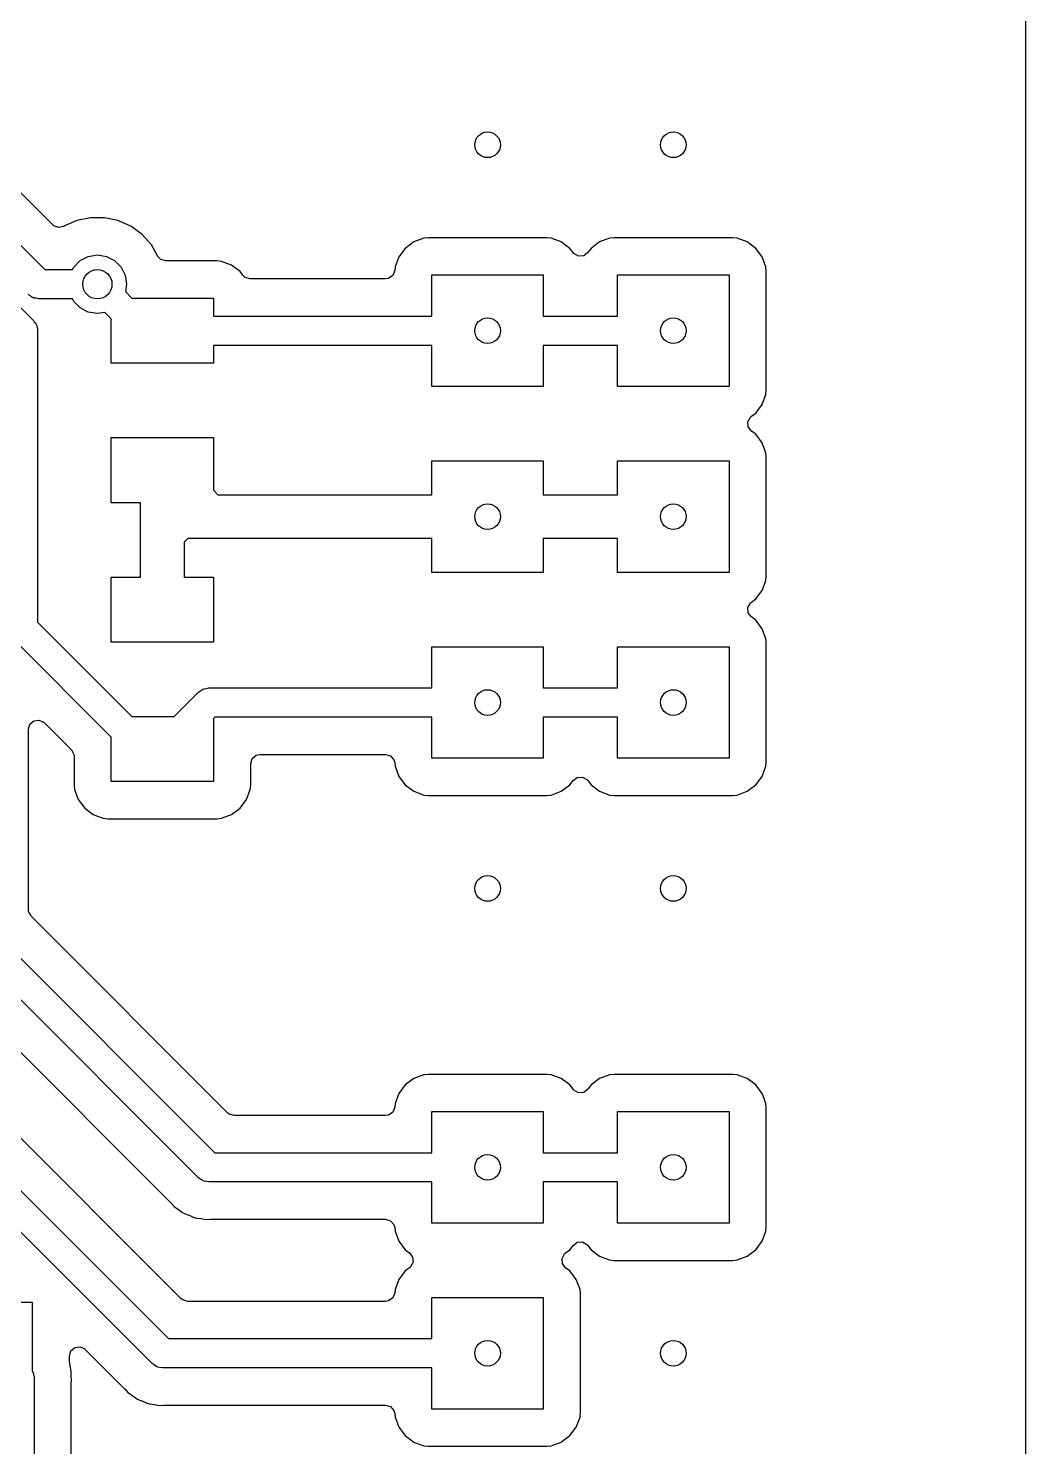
# Model space of a CAD drawing. Extents: x 0.01 to 3.19, y 0.01 to 3.99.
# Drawn here: x 2.653 to 3.19, y 1.425 to 2.188 of the extents above; entities that cross this region are included whole.
import ezdxf

# ---------------------------------------------------------------- set-up
doc = ezdxf.new("R2010")
doc.units = 0
doc.header["$MEASUREMENT"] = 0
doc.layers.add('BLACK', color=7, linetype='CONTINUOUS')

msp = doc.modelspace()

# ---------------------------------------------------------------- linework, layer by layer
at = {"layer": 'BLACK', "linetype": 'CONTINUOUS'}
for p, q in [((3.18959, 3.98463), (3.18959, 0.015374)), ((2.53897, 2.18057), (2.66167, 2.05787)), ((2.66596, 2.08189), (2.63467, 2.11319)), ((2.67889, 2.0842), (2.67202, 2.08115)), ((2.68624, 2.08577), (2.67889, 2.0842)), ((2.69376, 2.08577), (2.68624, 2.08577)), ((2.70111, 2.0842), (2.69376, 2.08577)), ((2.70798, 2.08115), (2.70111, 2.0842)), ((2.66659, 2.08136), (2.66596, 2.08189)), ((2.66923, 2.08045), (2.66659, 2.08136)), ((2.67177, 2.08106), (2.66923, 2.08045)), ((2.67178, 2.08104), (2.67177, 2.08106)), ((2.6719, 2.0811), (2.67178, 2.08104)), ((2.67195, 2.08111), (2.6719, 2.0811)), ((2.67202, 2.08115), (2.67195, 2.08111)), ((2.71407, 2.07673), (2.70798, 2.08115)), ((2.7191, 2.07114), (2.71407, 2.07673)), ((2.86808, 2.07502), (2.8657, 2.07476)), ((2.86809, 2.07502), (2.86808, 2.07502)), ((2.93191, 2.07502), (2.86809, 2.07502)), ((2.93192, 2.07502), (2.93191, 2.07502)), ((2.9343, 2.07476), (2.93192, 2.07502)), ((2.96808, 2.07502), (2.9657, 2.07476)), ((2.96809, 2.07502), (2.96808, 2.07502)), ((3.03191, 2.07502), (2.96809, 2.07502)), ((3.03192, 2.07502), (3.03191, 2.07502)), ((3.0343, 2.07476), (3.03192, 2.07502)), ((2.72264, 2.065), (2.7191, 2.07114)), ((2.7191, 2.07114), (2.7191, 2.07114)), ((2.8557, 2.0693), (2.85225, 2.06469)), ((2.86031, 2.07275), (2.8557, 2.0693)), ((2.8657, 2.07476), (2.86031, 2.07275)), ((2.86031, 2.07275), (2.86031, 2.07275)), ((2.8657, 2.07476), (2.8657, 2.07476)), ((2.93969, 2.07275), (2.9343, 2.07476)), ((2.9343, 2.07476), (2.9343, 2.07476)), ((2.9443, 2.0693), (2.93969, 2.07275)), ((2.93969, 2.07275), (2.93969, 2.07275)), ((2.94603, 2.06699), (2.9443, 2.0693)), ((2.9557, 2.0693), (2.95397, 2.06699)), ((2.96031, 2.07275), (2.9557, 2.0693)), ((2.9657, 2.07476), (2.96031, 2.07275)), ((2.96031, 2.07275), (2.96031, 2.07275)), ((2.9657, 2.07476), (2.9657, 2.07476)), ((3.03969, 2.07275), (3.0343, 2.07476)), ((3.0343, 2.07476), (3.0343, 2.07476)), ((3.0443, 2.0693), (3.03969, 2.07275)), ((3.03969, 2.07275), (3.03969, 2.07275)), ((3.04775, 2.06469), (3.0443, 2.0693)), ((2.67726, 2.05926), (2.68074, 2.06274)), ((2.68074, 2.06274), (2.68513, 2.06498)), ((2.68513, 2.06498), (2.69, 2.06575)), ((2.69, 2.06575), (2.69487, 2.06498)), ((2.69487, 2.06498), (2.69926, 2.06274)), ((2.69926, 2.06274), (2.70274, 2.05926)), ((2.72425, 2.06331), (2.72264, 2.065)), ((2.72694, 2.06252), (2.72425, 2.06331)), ((2.75441, 2.06252), (2.72694, 2.06252)), ((2.75442, 2.06252), (2.75441, 2.06252)), ((2.7568, 2.06226), (2.75442, 2.06252)), ((2.76219, 2.06025), (2.7568, 2.06226)), ((2.7568, 2.06226), (2.7568, 2.06226)), ((2.7668, 2.0568), (2.76219, 2.06025)), ((2.76219, 2.06025), (2.76219, 2.06025)), ((2.85225, 2.06469), (2.85024, 2.0593)), ((2.85225, 2.06469), (2.85225, 2.06469)), ((2.94649, 2.06646), (2.94603, 2.06699)), ((2.94895, 2.06512), (2.94649, 2.06646)), ((2.95173, 2.06532), (2.94895, 2.06512)), ((2.95397, 2.06699), (2.95173, 2.06532)), ((3.04827, 2.06331), (3.04775, 2.06469)), ((3.04775, 2.06469), (3.04775, 2.06469)), ((3.04775, 2.06469), (3.04775, 2.06469)), ((3.04976, 2.0593), (3.04827, 2.06331)), ((2.63057, 2.05557), (2.65557, 2.03057)), ((2.66167, 2.05787), (2.66773, 2.05787)), ((2.66773, 2.05787), (2.67656, 2.05787)), ((2.67656, 2.05787), (2.67726, 2.05926)), ((2.70274, 2.05926), (2.70498, 2.05487)), ((2.70498, 2.05487), (2.70575, 2.05)), ((2.76824, 2.05488), (2.7668, 2.0568)), ((2.76953, 2.05368), (2.76824, 2.05488)), ((2.77221, 2.05289), (2.76953, 2.05368)), ((2.84509, 2.05289), (2.77221, 2.05289)), ((2.84666, 2.05315), (2.84509, 2.05289)), ((2.84895, 2.05474), (2.84666, 2.05315)), ((2.85002, 2.05732), (2.84895, 2.05474)), ((2.85024, 2.0593), (2.85002, 2.05732)), ((2.85024, 2.0593), (2.85024, 2.0593)), ((2.87, 2.03287), (2.87, 2.055)), ((2.87, 2.055), (2.93, 2.055)), ((2.93, 2.055), (2.93, 2.03287)), ((2.97, 2.03287), (2.97, 2.055)), ((2.97, 2.055), (3.03, 2.055)), ((3.03, 2.055), (3.03, 1.995)), ((3.05002, 2.05692), (3.04976, 2.0593)), ((3.04976, 2.0593), (3.04976, 2.0593)), ((3.05002, 2.05691), (3.05002, 2.05692)), ((3.05002, 1.99309), (3.05002, 2.05691)), ((2.65396, 2.04373), (2.65284, 2.04443)), ((2.70575, 2.05), (2.70512, 2.04602)), ((2.70512, 2.04602), (2.70864, 2.0425)), ((2.65499, 2.04291), (2.65396, 2.04373)), ((2.65543, 2.04281), (2.65499, 2.04291)), ((2.65581, 2.04257), (2.65543, 2.04281)), ((2.65712, 2.04242), (2.65581, 2.04257)), ((2.65841, 2.04213), (2.65712, 2.04242)), ((2.66773, 2.04213), (2.65841, 2.04213)), ((2.67656, 2.04213), (2.66773, 2.04213)), ((2.67726, 2.04074), (2.67656, 2.04213)), ((2.68074, 2.03726), (2.67726, 2.04074)), ((2.68513, 2.03502), (2.68074, 2.03726)), ((2.70864, 2.0425), (2.7525, 2.0425)), ((2.7525, 2.0425), (2.7525, 2.03287)), ((2.65557, 2.03057), (2.65604, 2.02982)), ((2.65604, 2.02982), (2.65667, 2.02919)), ((2.65667, 2.02919), (2.65681, 2.02877)), ((2.69, 2.03425), (2.68513, 2.03502)), ((2.69398, 2.03488), (2.69, 2.03425)), ((2.6975, 2.03136), (2.69398, 2.03488)), ((2.6975, 2.0075), (2.6975, 2.03136)), ((2.7525, 2.03287), (2.87, 2.03287)), ((2.93, 2.03287), (2.97, 2.03287)), ((2.65681, 2.02877), (2.65709, 2.02842)), ((2.65709, 2.02842), (2.65719, 2.02798)), ((2.65719, 2.02798), (2.65743, 2.0276)), ((2.65743, 2.0276), (2.65753, 2.02672)), ((2.65753, 2.02672), (2.65782, 2.02588)), ((2.65782, 2.02588), (2.65777, 2.02544)), ((2.65777, 2.02544), (2.65787, 2.025)), ((2.65787, 2.025), (2.65787, 1.86826)), ((2.87, 2.01713), (2.7525, 2.01713)), ((2.7525, 2.01713), (2.7525, 2.0075)), ((2.87, 1.995), (2.87, 2.01713)), ((2.97, 2.01713), (2.93, 2.01713)), ((2.93, 2.01713), (2.93, 1.995)), ((2.97, 1.995), (2.97, 2.01713)), ((2.7525, 2.0075), (2.6975, 2.0075)), ((2.93, 1.995), (2.87, 1.995)), ((3.03, 1.995), (2.97, 1.995)), ((3.0498, 1.99101), (3.05002, 1.99308)), ((3.05002, 1.99308), (3.05002, 1.99309)), ((3.0443, 1.9807), (3.04775, 1.98531)), ((3.04775, 1.98531), (3.04976, 1.9907)), ((3.04775, 1.98531), (3.04775, 1.98531)), ((3.04775, 1.98531), (3.04775, 1.98531)), ((3.04976, 1.9907), (3.0498, 1.99101)), ((3.04012, 1.97605), (3.04146, 1.97851)), ((3.04032, 1.97327), (3.04012, 1.97605)), ((3.04146, 1.97851), (3.04199, 1.97897)), ((3.04199, 1.97897), (3.0443, 1.9807)), ((3.04199, 1.97103), (3.04032, 1.97327)), ((3.0443, 1.9693), (3.04199, 1.97103)), ((3.04775, 1.96469), (3.0443, 1.9693)), ((2.6975, 1.9325), (2.6975, 1.9675)), ((2.6975, 1.9675), (2.7525, 1.9675)), ((2.7525, 1.9675), (2.7525, 1.9392)), ((3.04836, 1.96307), (3.04775, 1.96469)), ((3.04775, 1.96469), (3.04775, 1.96469)), ((3.04775, 1.96469), (3.04775, 1.96469)), ((3.04976, 1.9593), (3.04836, 1.96307)), ((2.87, 1.93681), (2.87, 1.955)), ((2.87, 1.955), (2.93, 1.955)), ((2.93, 1.955), (2.93, 1.93681)), ((2.97, 1.93681), (2.97, 1.955)), ((2.97, 1.955), (3.03, 1.955)), ((3.03, 1.955), (3.03, 1.895)), ((3.05002, 1.95692), (3.04976, 1.9593)), ((3.04976, 1.9593), (3.04976, 1.9593)), ((3.05002, 1.95691), (3.05002, 1.95692)), ((3.05002, 1.89309), (3.05002, 1.95691)), ((2.7525, 1.9392), (2.75489, 1.93681)), ((2.71319, 1.9325), (2.6975, 1.9325)), ((2.71319, 1.9), (2.71319, 1.9325)), ((2.75489, 1.93681), (2.87, 1.93681)), ((2.93, 1.93681), (2.97, 1.93681)), ((2.73877, 1.91319), (2.73681, 1.91123)), ((2.73681, 1.91123), (2.73681, 1.9)), ((2.75, 1.91319), (2.73877, 1.91319)), ((2.87, 1.91319), (2.75, 1.91319)), ((2.87, 1.895), (2.87, 1.91319)), ((2.97, 1.91319), (2.93, 1.91319)), ((2.93, 1.91319), (2.93, 1.895)), ((2.97, 1.895), (2.97, 1.91319)), ((2.71319, 1.8925), (2.71319, 1.9)), ((2.71319, 1.9), (2.71319, 1.9)), ((2.73681, 1.9), (2.73681, 1.9)), ((2.73681, 1.9), (2.73681, 1.8925)), ((2.6975, 1.8575), (2.6975, 1.8925)), ((2.6975, 1.8925), (2.71319, 1.8925)), ((2.73681, 1.8925), (2.7525, 1.8925)), ((2.7525, 1.8925), (2.7525, 1.8575)), ((2.93, 1.895), (2.87, 1.895)), ((3.03, 1.895), (2.97, 1.895)), ((3.04978, 1.89089), (3.05002, 1.89308)), ((3.05002, 1.89308), (3.05002, 1.89309)), ((3.0443, 1.8807), (3.04771, 1.88525)), ((3.04771, 1.88525), (3.04775, 1.88531)), ((3.04775, 1.88531), (3.04976, 1.8907)), ((3.04775, 1.88531), (3.04775, 1.88531)), ((3.04775, 1.88531), (3.04775, 1.88531)), ((3.04976, 1.8907), (3.04978, 1.89089)), ((3.04012, 1.87605), (3.04146, 1.87851)), ((3.04146, 1.87851), (3.04199, 1.87897)), ((3.04199, 1.87897), (3.0443, 1.8807)), ((3.04032, 1.87327), (3.04012, 1.87605)), ((3.04199, 1.87103), (3.04032, 1.87327)), ((3.0443, 1.8693), (3.04199, 1.87103)), ((3.04775, 1.86469), (3.0443, 1.8693)), ((2.65787, 1.86826), (2.70864, 1.8175)), ((3.04976, 1.8593), (3.04775, 1.86469)), ((3.04775, 1.86469), (3.04775, 1.86469)), ((2.6975, 1.80636), (2.64443, 1.85943)), ((2.7525, 1.8575), (2.6975, 1.8575)), ((2.87, 1.83287), (2.87, 1.855)), ((2.87, 1.855), (2.93, 1.855)), ((2.93, 1.855), (2.93, 1.83287)), ((2.97, 1.83287), (2.97, 1.855)), ((2.97, 1.855), (3.03, 1.855)), ((3.03, 1.855), (3.03, 1.795)), ((3.04992, 1.85785), (3.04976, 1.8593)), ((3.04976, 1.8593), (3.04976, 1.8593)), ((3.05002, 1.85691), (3.04992, 1.85785)), ((3.05002, 1.79309), (3.05002, 1.85691)), ((2.74443, 1.83057), (2.74555, 1.83127)), ((2.74555, 1.83127), (2.74658, 1.83209)), ((2.74658, 1.83209), (2.74702, 1.83219)), ((2.74702, 1.83219), (2.7474, 1.83243)), ((2.7474, 1.83243), (2.74871, 1.83258)), ((2.74871, 1.83258), (2.75, 1.83287)), ((2.75, 1.83287), (2.87, 1.83287)), ((2.93, 1.83287), (2.97, 1.83287)), ((2.73136, 1.8175), (2.74443, 1.83057)), ((2.65579, 1.8152), (2.65856, 1.81559)), ((2.65856, 1.81559), (2.6611, 1.81443)), ((2.70864, 1.8175), (2.73136, 1.8175)), ((2.75326, 1.81713), (2.7525, 1.81636)), ((2.7525, 1.81636), (2.7525, 1.7825)), ((2.87, 1.81713), (2.75326, 1.81713)), ((2.87, 1.795), (2.87, 1.81713)), ((2.97, 1.81713), (2.93, 1.81713)), ((2.93, 1.81713), (2.93, 1.795)), ((2.97, 1.795), (2.97, 1.81713)), ((2.65289, 1.81068), (2.65368, 1.81336)), ((2.65289, 1.71361), (2.65289, 1.81068)), ((2.65368, 1.81336), (2.65579, 1.8152)), ((2.6611, 1.81443), (2.66136, 1.81419)), ((2.66136, 1.81419), (2.67603, 1.79953)), ((2.6975, 1.7825), (2.6975, 1.80636)), ((2.67603, 1.79953), (2.67737, 1.79707)), ((2.67737, 1.79707), (2.67748, 1.79602)), ((2.67748, 1.79602), (2.67748, 1.78058)), ((2.77252, 1.79215), (2.77331, 1.79483)), ((2.77331, 1.79483), (2.77542, 1.79666)), ((2.77542, 1.79666), (2.77748, 1.79711)), ((2.77748, 1.79711), (2.84509, 1.79711)), ((2.84509, 1.79711), (2.84777, 1.79632)), ((2.84777, 1.79632), (2.8496, 1.79421)), ((2.8496, 1.79421), (2.85002, 1.79268)), ((2.85002, 1.79268), (2.85024, 1.7907)), ((2.93, 1.795), (2.87, 1.795)), ((3.03, 1.795), (2.97, 1.795)), ((3.04976, 1.7907), (3.05002, 1.79309)), ((2.77252, 1.78059), (2.77252, 1.79215)), ((2.85024, 1.7907), (2.85024, 1.7907)), ((2.85024, 1.7907), (2.85225, 1.78531)), ((2.85225, 1.78531), (2.85225, 1.78531)), ((2.85225, 1.78531), (2.8557, 1.7807)), ((3.0443, 1.7807), (3.04775, 1.78531)), ((3.04775, 1.78531), (3.04976, 1.7907)), ((3.04775, 1.78531), (3.04775, 1.78531)), ((3.04775, 1.78531), (3.04775, 1.78531)), ((2.67748, 1.78058), (2.67774, 1.7782)), ((2.67774, 1.7782), (2.67774, 1.7782)), ((2.67774, 1.7782), (2.67975, 1.77281)), ((2.7525, 1.7825), (2.6975, 1.7825)), ((2.77025, 1.77281), (2.77226, 1.7782)), ((2.77226, 1.7782), (2.77252, 1.78059)), ((2.8557, 1.7807), (2.86031, 1.77725)), ((2.93969, 1.77725), (2.9443, 1.7807)), ((2.9443, 1.7807), (2.94603, 1.78301)), ((2.94603, 1.78301), (2.94827, 1.78468)), ((2.94827, 1.78468), (2.95105, 1.78488)), ((2.95105, 1.78488), (2.95351, 1.78354)), ((2.95351, 1.78354), (2.95397, 1.78301)), ((2.95397, 1.78301), (2.9557, 1.7807)), ((2.9557, 1.7807), (2.96031, 1.77725)), ((3.03969, 1.77725), (3.04097, 1.7782)), ((3.04097, 1.7782), (3.0443, 1.7807)), ((2.67975, 1.77281), (2.67975, 1.77281)), ((2.67975, 1.77281), (2.6832, 1.7682)), ((2.7668, 1.7682), (2.77025, 1.77281)), ((2.86031, 1.77725), (2.86031, 1.77725)), ((2.86031, 1.77725), (2.86031, 1.77725)), ((2.86031, 1.77725), (2.8617, 1.77673)), ((2.8617, 1.77673), (2.8657, 1.77524)), ((2.8657, 1.77524), (2.8657, 1.77524)), ((2.8657, 1.77524), (2.86808, 1.77498)), ((2.86808, 1.77498), (2.86808, 1.77498)), ((2.86808, 1.77498), (2.86809, 1.77498)), ((2.86809, 1.77498), (2.86809, 1.77498)), ((2.86809, 1.77498), (2.93191, 1.77498)), ((2.93191, 1.77498), (2.93191, 1.77498)), ((2.93191, 1.77498), (2.93192, 1.77498)), ((2.93192, 1.77498), (2.9343, 1.77524)), ((2.93192, 1.77498), (2.93192, 1.77498)), ((2.9343, 1.77524), (2.93969, 1.77725)), ((2.9343, 1.77524), (2.9343, 1.77524)), ((2.9343, 1.77524), (2.9343, 1.77524)), ((2.96031, 1.77725), (2.96031, 1.77725)), ((2.96031, 1.77725), (2.96031, 1.77725)), ((2.96031, 1.77725), (2.9617, 1.77673)), ((2.9617, 1.77673), (2.9657, 1.77524)), ((2.9657, 1.77524), (2.9657, 1.77524)), ((2.9657, 1.77524), (2.96808, 1.77498)), ((2.96808, 1.77498), (2.96808, 1.77498)), ((2.96808, 1.77498), (2.96809, 1.77498)), ((2.96809, 1.77498), (2.96809, 1.77498)), ((2.96809, 1.77498), (3.03191, 1.77498)), ((3.03191, 1.77498), (3.03191, 1.77498)), ((3.03191, 1.77498), (3.03192, 1.77498)), ((3.03192, 1.77498), (3.0343, 1.77524)), ((3.03192, 1.77498), (3.03192, 1.77498)), ((3.0343, 1.77524), (3.03969, 1.77725)), ((3.0343, 1.77524), (3.0343, 1.77524)), ((3.0343, 1.77524), (3.0343, 1.77524)), ((2.6832, 1.7682), (2.68781, 1.76475)), ((2.68781, 1.76475), (2.68781, 1.76475)), ((2.68781, 1.76475), (2.68781, 1.76475)), ((2.68781, 1.76475), (2.69013, 1.76388)), ((2.69013, 1.76388), (2.6932, 1.76274)), ((2.6932, 1.76274), (2.6932, 1.76274)), ((2.6932, 1.76274), (2.69558, 1.76248)), ((2.69558, 1.76248), (2.69558, 1.76248)), ((2.69558, 1.76248), (2.69559, 1.76248)), ((2.69559, 1.76248), (2.69559, 1.76248)), ((2.69559, 1.76248), (2.75441, 1.76248)), ((2.75441, 1.76248), (2.75441, 1.76248)), ((2.75441, 1.76248), (2.75442, 1.76248)), ((2.75442, 1.76248), (2.7568, 1.76274)), ((2.75442, 1.76248), (2.75442, 1.76248)), ((2.7568, 1.76274), (2.76219, 1.76475)), ((2.7568, 1.76274), (2.7568, 1.76274)), ((2.7568, 1.76274), (2.7568, 1.76274)), ((2.76219, 1.76475), (2.7668, 1.7682)), ((2.7351, 1.50435), (2.47935, 1.7601)), ((2.45787, 1.75326), (2.72826, 1.48287)), ((2.71943, 1.46943), (2.44443, 1.74443)), ((2.65301, 1.71255), (2.65289, 1.71361)), ((2.65435, 1.7101), (2.65301, 1.71255)), ((2.7601, 1.60435), (2.65435, 1.7101)), ((2.63287, 1.70326), (2.75326, 1.58287)), ((2.74443, 1.56943), (2.61943, 1.69443)), ((2.60592, 1.67963), (2.72963, 1.55593)), ((2.86808, 1.62502), (2.8657, 1.62476)), ((2.86809, 1.62502), (2.86808, 1.62502)), ((2.93191, 1.62502), (2.86809, 1.62502)), ((2.93192, 1.62502), (2.93191, 1.62502)), ((2.9343, 1.62476), (2.93192, 1.62502)), ((2.96808, 1.62502), (2.9657, 1.62476)), ((2.96809, 1.62502), (2.96808, 1.62502)), ((3.03191, 1.62502), (2.96809, 1.62502)), ((3.03192, 1.62502), (3.03191, 1.62502)), ((3.0343, 1.62476), (3.03192, 1.62502)), ((2.8557, 1.6193), (2.85225, 1.61469)), ((2.86031, 1.62275), (2.8557, 1.6193)), ((2.8657, 1.62476), (2.86031, 1.62275)), ((2.86031, 1.62275), (2.86031, 1.62275)), ((2.8657, 1.62476), (2.8657, 1.62476)), ((2.93969, 1.62275), (2.9343, 1.62476)), ((2.9343, 1.62476), (2.9343, 1.62476)), ((2.9443, 1.6193), (2.93969, 1.62275)), ((2.93969, 1.62275), (2.93969, 1.62275)), ((2.94603, 1.61699), (2.9443, 1.6193)), ((2.9557, 1.6193), (2.95397, 1.61699)), ((2.96031, 1.62275), (2.9557, 1.6193)), ((2.9657, 1.62476), (2.96031, 1.62275)), ((2.96031, 1.62275), (2.96031, 1.62275)), ((2.9657, 1.62476), (2.9657, 1.62476)), ((3.03969, 1.62275), (3.0343, 1.62476)), ((3.0343, 1.62476), (3.0343, 1.62476)), ((3.0443, 1.6193), (3.03969, 1.62275)), ((3.03969, 1.62275), (3.03969, 1.62275)), ((3.04775, 1.61469), (3.0443, 1.6193)), ((2.85225, 1.61469), (2.85024, 1.6093)), ((2.85225, 1.61469), (2.85225, 1.61469)), ((2.94649, 1.61646), (2.94603, 1.61699)), ((2.94895, 1.61512), (2.94649, 1.61646)), ((2.95173, 1.61532), (2.94895, 1.61512)), ((2.95397, 1.61699), (2.95173, 1.61532)), ((3.04809, 1.61378), (3.04775, 1.61469)), ((3.04775, 1.61469), (3.04775, 1.61469)), ((3.04775, 1.61469), (3.04775, 1.61469)), ((3.04976, 1.6093), (3.04809, 1.61378)), ((2.76093, 1.60368), (2.7601, 1.60435)), ((2.76361, 1.60289), (2.76093, 1.60368)), ((2.84509, 1.60289), (2.76361, 1.60289)), ((2.84666, 1.60315), (2.84509, 1.60289)), ((2.84895, 1.60474), (2.84666, 1.60315)), ((2.85002, 1.60732), (2.84895, 1.60474)), ((2.85024, 1.6093), (2.85002, 1.60732)), ((2.85024, 1.6093), (2.85024, 1.6093)), ((2.87, 1.58287), (2.87, 1.605)), ((2.87, 1.605), (2.93, 1.605)), ((2.93, 1.605), (2.93, 1.58287)), ((2.97, 1.58287), (2.97, 1.605)), ((2.97, 1.605), (3.03, 1.605)), ((3.03, 1.605), (3.03, 1.545)), ((3.04998, 1.60732), (3.04976, 1.6093)), ((3.04976, 1.6093), (3.04976, 1.6093)), ((3.05002, 1.60691), (3.04998, 1.60732)), ((3.05002, 1.54309), (3.05002, 1.60691)), ((2.75326, 1.58287), (2.87, 1.58287)), ((2.93, 1.58287), (2.97, 1.58287)), ((2.74555, 1.56873), (2.74443, 1.56943)), ((2.74658, 1.56791), (2.74555, 1.56873)), ((2.74702, 1.56781), (2.74658, 1.56791)), ((2.7474, 1.56757), (2.74702, 1.56781)), ((2.74871, 1.56742), (2.7474, 1.56757)), ((2.75, 1.56713), (2.74871, 1.56742)), ((2.87, 1.56713), (2.75, 1.56713)), ((2.87, 1.545), (2.87, 1.56713)), ((2.97, 1.56713), (2.93, 1.56713)), ((2.93, 1.56713), (2.93, 1.545)), ((2.97, 1.545), (2.97, 1.56713)), ((2.72963, 1.55593), (2.72973, 1.55582)), ((2.72973, 1.55582), (2.73137, 1.55397)), ((2.73137, 1.55397), (2.7334, 1.55257)), ((2.7334, 1.55257), (2.73352, 1.55248)), ((2.73352, 1.55248), (2.73546, 1.55095)), ((2.73546, 1.55095), (2.73583, 1.55079)), ((2.73583, 1.55079), (2.73661, 1.55035)), ((2.73661, 1.55035), (2.73694, 1.55012)), ((2.73694, 1.55012), (2.73694, 1.55012)), ((2.73694, 1.55012), (2.73694, 1.55012)), ((2.73694, 1.55012), (2.73694, 1.55012)), ((2.73694, 1.55012), (2.73694, 1.55012)), ((2.73694, 1.55012), (2.73731, 1.54998)), ((2.73731, 1.54998), (2.73925, 1.54924)), ((2.73925, 1.54924), (2.73939, 1.54919)), ((2.73939, 1.54919), (2.74164, 1.54817)), ((2.74164, 1.54817), (2.74204, 1.5481)), ((2.74204, 1.5481), (2.7429, 1.54786)), ((2.7429, 1.54786), (2.74328, 1.54772)), ((2.74328, 1.54772), (2.74328, 1.54772)), ((2.74328, 1.54772), (2.74573, 1.54742)), ((2.74573, 1.54742), (2.74587, 1.5474)), ((2.74587, 1.5474), (2.7483, 1.54695)), ((2.7483, 1.54695), (2.75077, 1.5471)), ((2.75077, 1.5471), (2.75092, 1.54711)), ((2.75092, 1.54711), (2.84509, 1.54711)), ((2.84509, 1.54711), (2.84777, 1.54632)), ((2.84777, 1.54632), (2.8496, 1.54421)), ((2.8496, 1.54421), (2.85002, 1.54268)), ((2.85002, 1.54268), (2.85024, 1.5407)), ((2.93, 1.545), (2.87, 1.545)), ((3.03, 1.545), (2.97, 1.545)), ((3.04976, 1.5407), (3.05002, 1.54309)), ((2.85024, 1.5407), (2.85024, 1.5407)), ((2.85024, 1.5407), (2.85225, 1.53531)), ((2.85225, 1.53531), (2.85225, 1.53531)), ((2.85225, 1.53531), (2.8557, 1.5307)), ((2.94603, 1.53301), (2.94827, 1.53468)), ((2.94827, 1.53468), (2.95105, 1.53488)), ((2.95105, 1.53488), (2.95351, 1.53354)), ((2.95351, 1.53354), (2.95397, 1.53301)), ((3.0443, 1.5307), (3.04775, 1.53531)), ((3.04775, 1.53531), (3.04976, 1.5407)), ((3.04775, 1.53531), (3.04775, 1.53531)), ((3.04775, 1.53531), (3.04775, 1.53531)), ((2.8557, 1.5307), (2.85801, 1.52897)), ((2.85801, 1.52897), (2.85968, 1.52673)), ((2.85968, 1.52673), (2.85988, 1.52395)), ((2.94012, 1.52605), (2.94146, 1.52851)), ((2.94032, 1.52327), (2.94012, 1.52605)), ((2.94146, 1.52851), (2.94199, 1.52897)), ((2.94199, 1.52897), (2.9443, 1.5307)), ((2.9443, 1.5307), (2.94603, 1.53301)), ((2.95397, 1.53301), (2.9557, 1.5307)), ((2.9557, 1.5307), (2.96031, 1.52725)), ((2.96031, 1.52725), (2.96031, 1.52725)), ((2.96031, 1.52725), (2.96031, 1.52725)), ((2.96031, 1.52725), (2.96263, 1.52638)), ((2.96263, 1.52638), (2.9657, 1.52524)), ((3.0343, 1.52524), (3.03969, 1.52725)), ((3.03969, 1.52725), (3.04134, 1.52848)), ((3.04134, 1.52848), (3.0443, 1.5307)), ((2.8557, 1.5193), (2.85225, 1.51469)), ((2.85801, 1.52103), (2.8557, 1.5193)), ((2.85854, 1.52149), (2.85801, 1.52103)), ((2.85988, 1.52395), (2.85854, 1.52149)), ((2.94199, 1.52103), (2.94032, 1.52327)), ((2.9443, 1.5193), (2.94199, 1.52103)), ((2.94775, 1.51469), (2.9443, 1.5193)), ((2.9657, 1.52524), (2.9657, 1.52524)), ((2.9657, 1.52524), (2.96808, 1.52498)), ((2.96808, 1.52498), (2.96808, 1.52498)), ((2.96808, 1.52498), (2.96809, 1.52498)), ((2.96809, 1.52498), (2.96809, 1.52498)), ((2.96809, 1.52498), (3.03191, 1.52498)), ((3.03191, 1.52498), (3.03191, 1.52498)), ((3.03191, 1.52498), (3.03192, 1.52498)), ((3.03192, 1.52498), (3.0343, 1.52524)), ((3.03192, 1.52498), (3.03192, 1.52498)), ((3.0343, 1.52524), (3.0343, 1.52524)), ((3.0343, 1.52524), (3.0343, 1.52524)), ((2.85225, 1.51469), (2.85024, 1.5093)), ((2.85225, 1.51469), (2.85225, 1.51469)), ((2.94976, 1.5093), (2.94775, 1.51469)), ((2.94775, 1.51469), (2.94775, 1.51469)), ((2.73593, 1.50368), (2.7351, 1.50435)), ((2.73861, 1.50289), (2.73593, 1.50368)), ((2.84509, 1.50289), (2.73861, 1.50289)), ((2.84666, 1.50315), (2.84509, 1.50289)), ((2.84895, 1.50474), (2.84666, 1.50315)), ((2.85002, 1.50732), (2.84895, 1.50474)), ((2.85024, 1.5093), (2.85002, 1.50732)), ((2.85024, 1.5093), (2.85024, 1.5093)), ((2.87, 1.48287), (2.87, 1.505)), ((2.87, 1.505), (2.93, 1.505)), ((2.93, 1.505), (2.93, 1.445)), ((2.95002, 1.50692), (2.94976, 1.5093)), ((2.94976, 1.5093), (2.94976, 1.5093)), ((2.95002, 1.50691), (2.95002, 1.50692)), ((2.95002, 1.44309), (2.95002, 1.50691)), ((2.62, 1.5025), (2.655, 1.5025)), ((2.655, 1.5025), (2.655, 1.46557)), ((2.72826, 1.48287), (2.87, 1.48287)), ((2.67502, 1.47356), (2.67581, 1.47624)), ((2.67502, 1.47068), (2.67502, 1.47356)), ((2.67581, 1.47624), (2.67792, 1.47807)), ((2.67792, 1.47807), (2.68069, 1.47847)), ((2.68069, 1.47847), (2.68323, 1.47731)), ((2.68323, 1.47731), (2.68349, 1.47707)), ((2.68349, 1.47707), (2.70463, 1.45593)), ((2.655, 1.46557), (2.65511, 1.46545)), ((2.65511, 1.46545), (2.65532, 1.4647)), ((2.65532, 1.4647), (2.6557, 1.46403)), ((2.67528, 1.46931), (2.67502, 1.47068)), ((2.67523, 1.4693), (2.67528, 1.46931)), ((2.67531, 1.469), (2.67523, 1.4693)), ((2.67542, 1.46816), (2.67531, 1.469)), ((2.67557, 1.4674), (2.67542, 1.46816)), ((2.67581, 1.46659), (2.67557, 1.4674)), ((2.67587, 1.46465), (2.67581, 1.46659)), ((2.72055, 1.46873), (2.71943, 1.46943)), ((2.72158, 1.46791), (2.72055, 1.46873)), ((2.72202, 1.46781), (2.72158, 1.46791)), ((2.7224, 1.46757), (2.72202, 1.46781)), ((2.72371, 1.46742), (2.7224, 1.46757)), ((2.725, 1.46713), (2.72371, 1.46742)), ((2.87, 1.46713), (2.725, 1.46713)), ((2.87, 1.445), (2.87, 1.46713)), ((2.6557, 1.46403), (2.6557, 1.46325)), ((2.6557, 1.46325), (2.65591, 1.4625)), ((2.65591, 1.4625), (2.65591, 1.4)), ((2.67589, 1.46442), (2.67587, 1.46465)), ((2.67593, 1.46413), (2.67589, 1.46442)), ((2.67593, 1.46291), (2.67593, 1.46413)), ((2.67602, 1.46004), (2.67593, 1.46291)), ((2.67593, 1.45909), (2.676, 1.45973)), ((2.67593, 1.41179), (2.67593, 1.45909)), ((2.67599, 1.45973), (2.67602, 1.46004)), ((2.676, 1.45973), (2.67599, 1.45973)), ((2.67602, 1.46004), (2.67602, 1.46004)), ((2.70463, 1.45593), (2.70473, 1.45582)), ((2.70473, 1.45582), (2.70637, 1.45397)), ((2.70637, 1.45397), (2.7084, 1.45257)), ((2.7084, 1.45257), (2.70852, 1.45248)), ((2.70852, 1.45248), (2.71046, 1.45095)), ((2.71046, 1.45095), (2.71083, 1.45079)), ((2.71083, 1.45079), (2.71161, 1.45035)), ((2.71161, 1.45035), (2.71194, 1.45012)), ((2.71194, 1.45012), (2.71194, 1.45012)), ((2.71194, 1.45012), (2.71194, 1.45012)), ((2.71194, 1.45012), (2.71194, 1.45012)), ((2.71194, 1.45012), (2.71194, 1.45012)), ((2.71194, 1.45012), (2.7129, 1.44976)), ((2.7129, 1.44976), (2.71425, 1.44924)), ((2.71425, 1.44924), (2.71439, 1.44919)), ((2.71439, 1.44919), (2.71664, 1.44817)), ((2.71664, 1.44817), (2.71704, 1.4481)), ((2.71704, 1.4481), (2.7179, 1.44786)), ((2.7179, 1.44786), (2.71828, 1.44772)), ((2.71828, 1.44772), (2.71828, 1.44772)), ((2.71828, 1.44772), (2.72073, 1.44742)), ((2.72073, 1.44742), (2.72087, 1.4474)), ((2.72087, 1.4474), (2.7233, 1.44695)), ((2.7233, 1.44695), (2.72577, 1.4471)), ((2.72577, 1.4471), (2.72592, 1.44711)), ((2.72592, 1.44711), (2.84509, 1.44711)), ((2.84509, 1.44711), (2.84777, 1.44632)), ((2.84777, 1.44632), (2.8496, 1.44421)), ((2.8496, 1.44421), (2.85002, 1.44268)), ((2.85002, 1.44268), (2.85024, 1.4407)), ((2.93, 1.445), (2.87, 1.445)), ((2.94983, 1.44131), (2.95002, 1.44308)), ((2.95002, 1.44308), (2.95002, 1.44309)), ((2.85024, 1.4407), (2.85024, 1.4407)), ((2.85024, 1.4407), (2.85225, 1.43531)), ((2.85225, 1.43531), (2.85225, 1.43531)), ((2.85225, 1.43531), (2.8557, 1.4307)), ((2.9443, 1.4307), (2.94775, 1.43531)), ((2.94775, 1.43531), (2.94976, 1.4407)), ((2.94775, 1.43531), (2.94775, 1.43531)), ((2.94775, 1.43531), (2.94775, 1.43531)), ((2.94976, 1.4407), (2.94983, 1.44131)), ((2.8557, 1.4307), (2.86031, 1.42725)), ((2.86031, 1.42725), (2.86031, 1.42725)), ((2.86031, 1.42725), (2.86031, 1.42725)), ((2.86031, 1.42725), (2.8618, 1.42669)), ((2.8618, 1.42669), (2.8657, 1.42524)), ((2.9343, 1.42524), (2.93969, 1.42725)), ((2.93969, 1.42725), (2.94003, 1.4275)), ((2.94003, 1.4275), (2.9443, 1.4307)), ((2.8657, 1.42524), (2.8657, 1.42524)), ((2.8657, 1.42524), (2.86808, 1.42498)), ((2.86808, 1.42498), (2.86808, 1.42498)), ((2.86808, 1.42498), (2.86809, 1.42498)), ((2.86809, 1.42498), (2.86809, 1.42498)), ((2.86809, 1.42498), (2.93191, 1.42498)), ((2.93191, 1.42498), (2.93191, 1.42498)), ((2.93191, 1.42498), (2.93192, 1.42498)), ((2.93192, 1.42498), (2.9343, 1.42524)), ((2.93192, 1.42498), (2.93192, 1.42498)), ((2.9343, 1.42524), (2.9343, 1.42524)), ((2.9343, 1.42524), (2.9343, 1.42524))]:
    msp.add_line(p, q, dxfattribs=at)
at = {"layer": 'BLACK'}
for centre, radius in [((2.9, 2.125), 0.00689), ((3, 2.125), 0.00689), ((2.69, 2.05), 0.007874), ((2.9, 2.025), 0.00689), ((3, 2.025), 0.00689), ((2.9, 1.925), 0.00689), ((3, 1.925), 0.00689), ((2.9, 1.825), 0.00689), ((3, 1.825), 0.00689), ((2.9, 1.725), 0.00689), ((3, 1.725), 0.00689), ((2.9, 1.575), 0.00689), ((3, 1.575), 0.00689), ((2.9, 1.475), 0.00689), ((3, 1.475), 0.00689)]:
    msp.add_circle(centre, radius, dxfattribs=at)

doc.saveas('drawing.dxf')
